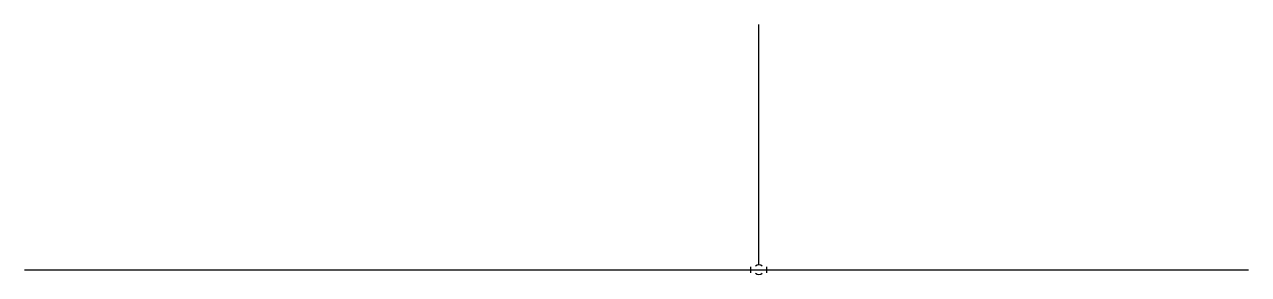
# Model space of a CAD drawing. Units: millimetres at full size, sheet at 1:100. Extents: x -15551 to 15061, y -3610 to 2633.
import ezdxf

# ---------------------------------------------------------------- set-up
doc = ezdxf.new("R2010")
doc.units = ezdxf.units.MM
doc.header["$LTSCALE"] = 100
doc.layers.add('0-0', color=7, linetype='Continuous')

msp = doc.modelspace()

# ---------------------------------------------------------------- linework, layer by layer
at = {"layer": '0-0'}
for p, q in [((2816.3, -3369.8), (2816.3, 2632.7)), ((-15551, -3489.8), (15061.2, -3489.8)), ((2616.3, -3564.8), (2616.3, -3414.8)), ((3016.3, -3564.8), (3016.3, -3414.8))]:
    msp.add_line(p, q, dxfattribs=at)
for start, end in [(45, 135), (225, 315)]:
    msp.add_arc((2816.3, -3489.8), 120, start, end, dxfattribs=at)

doc.saveas('drawing.dxf')
